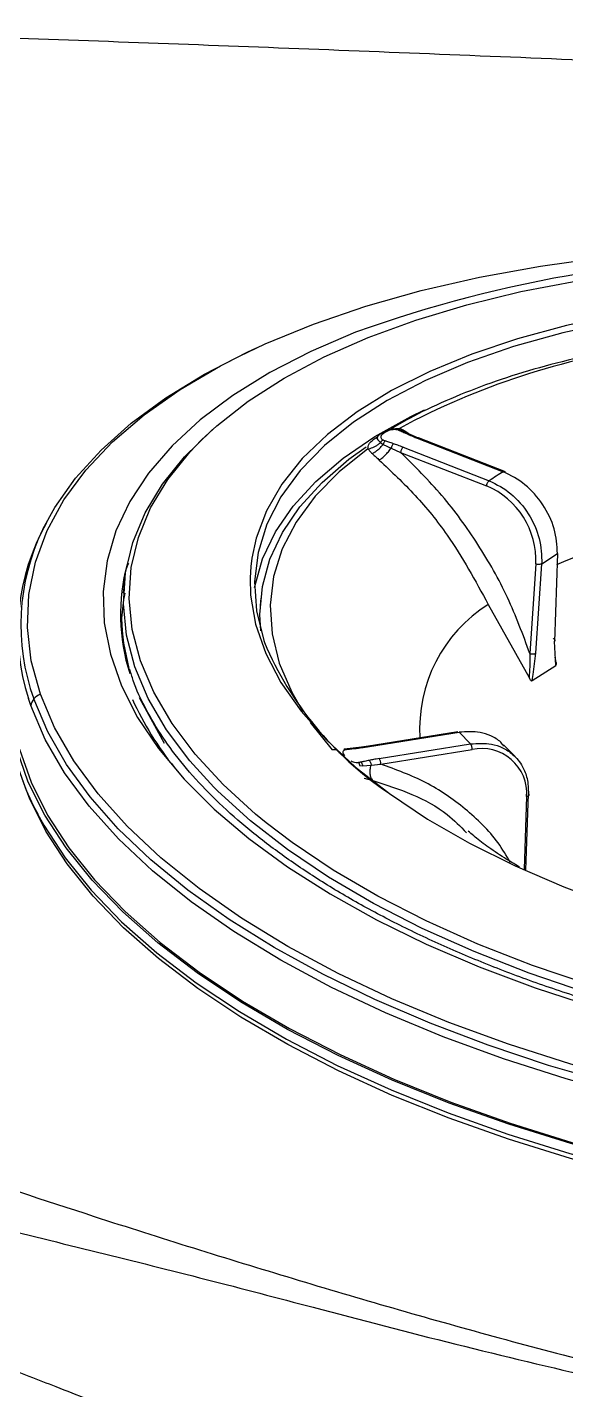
# Model space of a CAD drawing. Extents: x 832 to 912, y 781 to 934.
# Drawn here: x 846.045 to 847.531, y 820.873 to 824.634 of the extents above; entities that cross this region are included whole.
import ezdxf

# ---------------------------------------------------------------- set-up
doc = ezdxf.new("R2010")
doc.units = 0
doc.header["$MEASUREMENT"] = 0
doc.layers.add('1', color=4, linetype='Continuous')

# ---------------------------------------------------------------- blocks, each defined once
blk = doc.blocks.new('2026 SOVEREIGN HL')
at = {"layer": '1', "color": 3, "linetype": 'Continuous', "lineweight": 25}
for p, q in [((15.2774, 26.405), (15.2819, 26.4079)), ((15.2995, 26.4226), (15.2911, 26.4172)), ((15.3497, 26.4253), (15.3416, 26.4281)), ((15.3705, 26.4159), (15.3496, 26.4253)), ((15.3663, 26.4178), (15.3601, 26.4223)), ((15.3954, 26.4053), (15.3702, 26.416)), ((15.3918, 26.4049), (15.6293, 26.3124)), ((15.6356, 26.3119), (15.395, 26.4055)), ((15.2558, 26.3759), (15.2617, 26.3769)), ((15.2903, 26.3929), (15.2977, 26.3878)), ((15.2977, 26.3878), (15.3199, 26.3776)), ((15.3199, 26.3776), (15.3456, 26.3658)), ((15.3456, 26.3658), (15.5832, 26.2733)), ((15.3531, 26.38), (15.5906, 26.2876)), ((15.7355, 26.0584), (15.7789, 26.0862)), ((15.7788, 26.0862), (15.7703, 25.844)), ((15.719, 26.0577), (15.7027, 25.8104)), ((15.7192, 25.8112), (15.7355, 26.0584)), ((14.5848, 26.0191), (14.5797, 25.9773)), ((14.9598, 25.9631), (14.9578, 25.9434)), ((15.5875, 25.946), (15.7003, 25.744)), ((15.7738, 25.7775), (15.7703, 25.844)), ((15.7113, 25.7525), (15.7192, 25.8112)), ((15.7091, 25.7359), (15.7739, 25.7775)), ((15.7739, 25.7912), (15.7726, 25.8003)), ((15.7091, 25.7359), (15.7113, 25.7525)), ((14.6238, 25.6888), (14.6929, 25.5634)), ((14.3253, 25.6666), (14.3189, 25.686)), ((15.0966, 25.6202), (15.1568, 25.545)), ((15.5041, 25.5945), (15.2517, 25.5543)), ((15.2546, 25.553), (15.507, 25.5932)), ((15.507, 25.5932), (15.5388, 25.5609)), ((15.1789, 25.5391), (15.176, 25.5341)), ((15.1985, 25.5478), (15.1911, 25.5465)), ((15.2235, 25.5506), (15.1983, 25.5478)), ((15.2513, 25.5542), (15.2232, 25.5506)), ((15.2865, 25.5206), (15.5388, 25.5609)), ((15.2908, 25.5052), (15.5431, 25.5454)), ((15.6617, 25.5258), (15.63, 25.5581)), ((15.2323, 25.501), (15.241, 25.5004)), ((15.241, 25.5004), (15.2645, 25.5027)), ((15.2645, 25.5027), (15.2908, 25.5052)), ((15.6937, 25.4155), (15.6867, 25.215)), ((15.6914, 25.2124), (15.6988, 25.423))]:
    blk.add_line(p, q, dxfattribs=at)
at = {"layer": '1', "color": 3, "linetype": 'Continuous', "lineweight": 25, "flags": 128}
for points in [[(14.901, 26.6317), (14.9719, 26.6652), (15.1057, 26.7201), (15.2495, 26.7693), (15.4024, 26.8126), (15.5636, 26.8496), (15.7323, 26.8802), (15.9075, 26.9042), (16.0882, 26.9214), (16.2734, 26.9319), (16.462, 26.9354)], [(14.7967, 26.4001), (14.8385, 26.4387), (14.9253, 26.5067), (15.0243, 26.5703), (15.1348, 26.6291), (15.2561, 26.6828), (15.3876, 26.7309), (15.5284, 26.7732), (15.6776, 26.8095), (15.8343, 26.8395), (15.9975, 26.8631), (16.1664, 26.88), (16.3397, 26.8903), (16.5165, 26.8937)], [(16.5775, 26.8003), (16.4134, 26.7968), (16.2528, 26.7865), (16.097, 26.7695), (15.9469, 26.7459), (15.8038, 26.7158), (15.6687, 26.6795), (15.5425, 26.6372), (15.4261, 26.5893), (15.3204, 26.5361), (15.2261, 26.4779), (15.1439, 26.4152), (15.0744, 26.3484), (15.0182, 26.2781), (14.9755, 26.2047), (14.9468, 26.1287), (14.935, 26.074)], [(16.5788, 26.7838), (16.4119, 26.7801), (16.2488, 26.7694), (16.0906, 26.7517), (15.9386, 26.7272), (15.7939, 26.6959), (15.6576, 26.6582), (15.5307, 26.6143), (15.4143, 26.5645), (15.3091, 26.5093), (15.2159, 26.4491), (15.1355, 26.3843), (15.0685, 26.3154), (15.0154, 26.2429), (14.9765, 26.1673), (14.9523, 26.0893), (14.9427, 26.0095), (14.948, 25.9283), (14.9681, 25.8465)], [(15.2237, 26.6983), (15.2213, 26.6974), (15.0977, 26.6442), (14.9847, 26.5859), (14.8829, 26.5229), (14.7929, 26.4554), (14.7152, 26.3839), (14.6503, 26.3088), (14.5985, 26.2306), (14.5602, 26.1496), (14.5356, 26.0664), (14.5248, 25.9815), (14.5278, 25.8953), (14.5448, 25.8084), (14.5755, 25.7212), (14.6199, 25.6343), (14.6775, 25.5482), (14.7482, 25.4634), (14.8314, 25.3804), (14.9267, 25.2996), (15.0336, 25.2216), (15.1513, 25.1468), (15.2793, 25.0756), (15.4168, 25.0085), (15.563, 24.9458), (15.7169, 24.8879), (15.8778, 24.8352)], [(14.3515, 25.6983), (14.3265, 25.7906), (14.3158, 25.8825), (14.3196, 25.9734), (14.3377, 26.0627), (14.3701, 26.15), (14.4166, 26.2348), (14.477, 26.3165), (14.5508, 26.3948), (14.6378, 26.4693), (14.7373, 26.5394), (14.8489, 26.6048), (14.901, 26.6317)], [(14.3584, 26.1534), (14.3916, 26.2138), (14.4489, 26.2946), (14.5192, 26.3723), (14.6022, 26.4462), (14.6974, 26.5161), (14.8043, 26.5816), (14.9223, 26.6423), (14.9485, 26.6544)], [(14.9426, 25.9923), (14.9432, 25.9954), (14.9647, 26.0718), (15.0002, 26.146), (15.0493, 26.2174), (15.1117, 26.2854), (15.187, 26.3497), (15.2747, 26.4098), (15.374, 26.4651), (15.4119, 26.4835)], [(14.8307, 25.4413), (14.7642, 25.5145), (14.7, 25.6), (14.6493, 25.6867), (14.6125, 25.7738), (14.5897, 25.861), (14.5811, 25.9475), (14.5867, 26.033), (14.6065, 26.1169), (14.6405, 26.1987), (14.6883, 26.2779), (14.7497, 26.3539), (14.8243, 26.4264), (14.8325, 26.4334)], [(14.9745, 25.3433), (14.9451, 25.3674), (14.8556, 25.4488), (14.7788, 25.5323), (14.715, 25.6174), (14.6646, 25.7035), (14.628, 25.7901), (14.6053, 25.8767), (14.5967, 25.9627), (14.6023, 26.0477), (14.622, 26.1311), (14.6558, 26.2124), (14.7033, 26.2911), (14.7643, 26.3667), (14.7967, 26.4001)], [(14.9599, 25.8734), (14.9575, 25.9182), (14.9644, 25.9955), (14.9851, 26.0712), (15.0197, 26.1447), (15.0678, 26.2154), (15.129, 26.2829), (15.203, 26.3466), (15.2506, 26.381)], [(15.2558, 26.3759), (15.1763, 26.3124), (15.1099, 26.2447), (15.0574, 26.1735), (15.0189, 26.0993), (14.9949, 26.0227), (14.9856, 25.9441), (14.9909, 25.8644), (15.0109, 25.7839), (15.0454, 25.7035), (15.0761, 25.6506)], [(14.935, 26.074), (14.9322, 26.0508), (14.9303, 26.0192)], [(14.9303, 26.0192), (14.9318, 25.9714), (14.9457, 25.8912), (14.9737, 25.8106), (15.0156, 25.7304), (15.0711, 25.651), (15.1399, 25.5731), (15.2214, 25.4972), (15.3151, 25.4238), (15.4202, 25.3535), (15.5361, 25.2868), (15.6618, 25.2242), (15.7965, 25.1661), (15.9392, 25.1129), (16.0889, 25.0651), (16.2445, 25.0229), (16.4048, 24.9867), (16.5688, 24.9567), (16.7352, 24.9332), (16.9029, 24.9162), (17.0706, 24.9061), (17.2371, 24.9027)], [(17.3064, 24.2505), (17.1176, 24.2538), (16.9274, 24.2637), (16.737, 24.2803), (16.5473, 24.3034), (16.3593, 24.3328), (16.174, 24.3685), (15.9925, 24.4102), (15.8157, 24.4578), (15.6445, 24.5109), (15.4798, 24.5694), (15.3226, 24.6327), (15.1736, 24.7008), (15.0337, 24.7731), (14.9036, 24.8493), (14.7839, 24.929), (14.6755, 25.0117), (14.5787, 25.097), (14.4942, 25.1845), (14.4224, 25.2737), (14.3636, 25.3641), (14.3182, 25.4553), (14.2864, 25.5467)], [(14.2942, 25.5466), (14.3259, 25.4554), (14.3711, 25.3646), (14.4297, 25.2744), (14.5013, 25.1855), (14.5856, 25.0982), (14.6821, 25.0132), (14.7902, 24.9307), (14.9095, 24.8512), (15.0392, 24.7753), (15.1787, 24.7032), (15.3272, 24.6354), (15.484, 24.5722), (15.6481, 24.5139), (15.8188, 24.4609), (15.9951, 24.4135), (16.1761, 24.3719), (16.3608, 24.3363), (16.5483, 24.3069), (16.7374, 24.284), (16.9273, 24.2675), (17.1168, 24.2576), (17.3051, 24.2543)], [(17.3214, 24.4627), (17.1304, 24.4661), (16.938, 24.4764), (16.7454, 24.4935), (16.5536, 24.5174), (16.3637, 24.5479), (16.1767, 24.5848), (15.9937, 24.6279), (15.8158, 24.6771), (15.6439, 24.7319), (15.4789, 24.7922), (15.3219, 24.8575), (15.1736, 24.9276), (15.0349, 25.0019), (14.9067, 25.0802), (14.7895, 25.1619), (14.6841, 25.2466), (14.591, 25.3339), (14.5108, 25.4232), (14.4439, 25.514), (14.3907, 25.6059), (14.3515, 25.6982)], [(17.3221, 24.4199), (17.1293, 24.4234), (16.9352, 24.4338), (16.7408, 24.451), (16.5473, 24.4751), (16.3557, 24.5059), (16.167, 24.5431), (15.9824, 24.5867), (15.8028, 24.6363), (15.6294, 24.6916), (15.4629, 24.7524), (15.3044, 24.8183), (15.1548, 24.889), (15.0149, 24.964), (14.8855, 25.043), (14.7673, 25.1255), (14.6609, 25.2109), (14.567, 25.299), (14.486, 25.3891), (14.4185, 25.4807), (14.3649, 25.5734), (14.3253, 25.6666)], [(15.9276, 24.6236), (15.7544, 24.6737), (15.5873, 24.7292), (15.4271, 24.7898), (15.2747, 24.8552), (15.1309, 24.9251), (14.9966, 24.999), (14.8723, 25.0765), (14.7588, 25.1573), (14.6567, 25.241), (14.5665, 25.327), (14.4887, 25.4149), (14.4237, 25.5043), (14.3719, 25.5946), (14.3335, 25.6855)], [(15.2512, 25.5542), (15.2516, 25.5543), (15.2517, 25.5543)], [(17.3004, 24.2099), (17.1122, 24.2131), (16.9227, 24.2231), (16.7328, 24.2395), (16.5437, 24.2625), (16.3563, 24.2919), (16.1717, 24.3275), (15.9907, 24.3691), (15.8144, 24.4165), (15.6438, 24.4695), (15.4796, 24.5277), (15.3229, 24.5909), (15.1744, 24.6587), (15.0349, 24.7308), (14.9052, 24.8067), (14.786, 24.8862), (14.6778, 24.9686), (14.5814, 25.0537), (14.4971, 25.1409), (14.4255, 25.2298), (14.3669, 25.32), (14.3217, 25.4108), (14.3039, 25.4572)], [(17.2742, 24.6593), (17.0939, 24.6631), (16.9123, 24.6737), (16.7307, 24.6911), (16.5501, 24.7151), (16.3717, 24.7456), (16.1964, 24.7824), (16.0256, 24.8253), (15.86, 24.874), (15.7009, 24.9282), (15.5491, 24.9876), (15.4057, 25.0518), (15.2714, 25.1204), (15.1471, 25.1931), (15.0336, 25.2693), (14.9315, 25.3486), (14.8416, 25.4305), (14.8307, 25.4413)], [(14.344, 25.3677), (14.3608, 25.3371), (14.4196, 25.2467), (14.4914, 25.1575), (14.5759, 25.07), (14.6727, 24.9846), (14.7812, 24.9019), (14.9008, 24.8222), (15.0309, 24.746), (15.1708, 24.6737), (15.3198, 24.6057), (15.477, 24.5423), (15.6417, 24.4839), (15.8129, 24.4307), (15.9897, 24.3832), (16.1713, 24.3414), (16.3565, 24.3057), (16.5445, 24.2763), (16.7342, 24.2532), (16.9247, 24.2367), (17.1148, 24.2267), (17.3036, 24.2235)], [(17.2494, 24.6824), (17.0943, 24.686), (16.9139, 24.6966), (16.7334, 24.7138), (16.5539, 24.7377), (16.3765, 24.768), (16.2023, 24.8046), (16.0325, 24.8472), (15.868, 24.8956), (15.7098, 24.9495), (15.559, 25.0086), (15.4164, 25.0724), (15.2829, 25.1407), (15.1593, 25.2129), (15.0465, 25.2886), (14.9745, 25.3433)]]:
    blk.add_lwpolyline(points, dxfattribs=at)
at = {"layer": '1', "color": 3, "linetype": 'Continuous', "lineweight": 25}
for centre, radius, start, end in [((16.4319, 23.3274), 3.5808, 89.0479, 109.7183), ((16.3102, 24.642), 2.0346, 97.735, 118.3847), ((15.9429, 25.3805), 1.2217, 122.7691, 123.0043), ((15.394, 26.4021), 0.00356, 73.6475, 128.5226), ((15.3668, 26.3637), 0.0213, 130.1487, 174.5008), ((16.0984, 25.5401), 0.9036, 121.2742, 124.191), ((15.4949, 26.067), 0.2244, 357.6053, 66.8146), ((14.8918, 25.8721), 0.6024, 150.2316, 198.0025), ((14.8973, 25.89), 0.5998, 153.9526, 199.9399), ((16.4473, 24.4977), 1.6958, 98.1743, 113.3128), ((15.1065, 25.9189), 0.5339, 164.9305, 197.8171), ((15.8037, 25.6032), 0.4053, 122.2347, 183.5905), ((15.4628, 26.0122), 0.5217, 198.5182, 199.1819), ((15.8408, 26.2104), 0.9459, 203.0027, 235.8641), ((14.924, 25.6868), 0.6619, 175.2428, 208.82), ((14.3669, 25.6574), 0.0436, 110.6568, 139.9896), ((14.3604, 25.6626), 0.0353, 139.6647, 173.4411), ((15.3887, 26.0363), 0.8586, 204.2502, 219.0232), ((15.252, 25.5509), 0.00343, 38.4839, 93.9246), ((15.5702, 25.4246), 0.1238, 355.7825, 102.6805), ((15.2692, 25.5075), 0.0217, 353.718, 37.0901)]:
    blk.add_arc(centre, radius, start, end, dxfattribs=at)
for points, knots in [([(19.3979, 27.2631), (19.2691, 27.273), (19.0036, 27.2935), (18.5986, 27.3191), (18.1799, 27.3428), (17.7516, 27.3645), (17.3194, 27.3848), (16.8766, 27.4046), (16.4338, 27.4238), (15.9832, 27.4428), (15.5377, 27.4611), (15.0916, 27.4788), (14.6489, 27.4956), (14.204, 27.5117), (13.7681, 27.5266), (13.481, 27.5352), (13.3428, 27.5393)], [0, 0, 0, 0, 0.063363, 0.130662, 0.198148, 0.267906, 0.33969, 0.409259, 0.484509, 0.556932, 0.631192, 0.704894, 0.778783, 0.852716, 0.929106, 1, 1, 1, 1]), ([(16.0286, 26.6643), (16.0045, 26.6602), (15.9344, 26.6485), (15.823, 26.6248), (15.6972, 26.5915), (15.5789, 26.5528), (15.4695, 26.5088), (15.3821, 26.4676), (15.3354, 26.4395), (15.3185, 26.4293)], [0, 0, 0, 0, 0.0862107, 0.2501674, 0.4142113, 0.5783331, 0.7425398, 0.9068337, 1, 1, 1, 1]), ([(15.2774, 26.405), (15.2755, 26.4037), (15.2717, 26.4013), (15.2686, 26.399), (15.2671, 26.3979)], [0, 0, 0, 0, 0.515352, 1, 1, 1, 1]), ([(15.288, 26.4144), (15.286, 26.413), (15.2819, 26.4101), (15.28, 26.4055), (15.2826, 26.4003), (15.2877, 26.3954), (15.2903, 26.3929)], [0, 0, 0, 0, 0.229951, 0.473878, 0.730917, 1, 1, 1, 1]), ([(15.2827, 26.4096), (15.2817, 26.4087), (15.2805, 26.4077), (15.2812, 26.408), (15.2813, 26.408)], [0, 0, 0, 0, 0.833812, 1, 1, 1, 1]), ([(15.2977, 26.4172), (15.2968, 26.4175), (15.2948, 26.418), (15.292, 26.4177), (15.2896, 26.4166), (15.2885, 26.4151), (15.288, 26.4144)], [0, 0, 0, 0, 0.2445174, 0.5000152, 0.7552547, 1, 1, 1, 1]), ([(15.2977, 26.4172), (15.2955, 26.4155), (15.2915, 26.4124), (15.2903, 26.4073), (15.2926, 26.4029), (15.2958, 26.4008), (15.2973, 26.3998)], [0, 0, 0, 0, 0.333227, 0.622138, 0.821153, 1, 1, 1, 1]), ([(15.3061, 26.4226), (15.3052, 26.4229), (15.3033, 26.4235), (15.3005, 26.4232), (15.2981, 26.422), (15.297, 26.4206), (15.2965, 26.4199)], [0, 0, 0, 0, 0.244606, 0.500075, 0.755353, 1, 1, 1, 1]), ([(15.3061, 26.4226), (15.3046, 26.4216), (15.3017, 26.4198), (15.2989, 26.418), (15.2977, 26.4172)], [0, 0, 0, 0, 0.560034, 1, 1, 1, 1]), ([(15.3429, 26.4267), (15.3382, 26.4279), (15.329, 26.4302), (15.3154, 26.4282), (15.3066, 26.4254), (15.3032, 26.4235), (15.3027, 26.4232)], [0, 0, 0, 0, 0.328246, 0.641285, 0.938894, 1, 1, 1, 1]), ([(15.3397, 26.4271), (15.3378, 26.4275), (15.3338, 26.4284), (15.3271, 26.4287), (15.3197, 26.4281), (15.3123, 26.426), (15.3083, 26.4238), (15.3061, 26.4226)], [0, 0, 0, 0, 0.149529, 0.312807, 0.494707, 0.732686, 1, 1, 1, 1]), ([(15.3205, 26.4284), (15.3208, 26.4285), (15.3272, 26.4315), (15.3352, 26.4318), (15.343, 26.432)], [0, 0, 0, 0, 0.041266, 1, 1, 1, 1]), ([(15.3397, 26.4271), (15.34, 26.4274), (15.3407, 26.428), (15.3416, 26.4282), (15.3424, 26.4278), (15.3427, 26.4271), (15.3429, 26.4267)], [0, 0, 0, 0, 0.246547, 0.499981, 0.753411, 1, 1, 1, 1]), ([(15.3397, 26.4271), (15.3409, 26.4267), (15.3432, 26.426), (15.3451, 26.4252), (15.346, 26.4248)], [0, 0, 0, 0, 0.559754, 1, 1, 1, 1]), ([(15.343, 26.432), (15.3423, 26.4301), (15.3415, 26.428), (15.3413, 26.4271), (15.3413, 26.427)], [0, 0, 0, 0, 0.907677, 1, 1, 1, 1]), ([(15.3601, 26.4223), (15.357, 26.4244), (15.3516, 26.428), (15.3456, 26.4308), (15.343, 26.432)], [0, 0, 0, 0, 0.559101, 1, 1, 1, 1]), ([(15.346, 26.4248), (15.3467, 26.4251), (15.3479, 26.4257), (15.3497, 26.4254), (15.351, 26.4245), (15.3516, 26.4232), (15.3518, 26.4226)], [0, 0, 0, 0, 0.245253, 0.499995, 0.754669, 1, 1, 1, 1]), ([(15.346, 26.4248), (15.3498, 26.4231), (15.3566, 26.4201), (15.3634, 26.417), (15.3663, 26.4157)], [0, 0, 0, 0, 0.560021, 1, 1, 1, 1]), ([(15.3663, 26.4157), (15.3671, 26.416), (15.3686, 26.4166), (15.3698, 26.4161), (15.3703, 26.4159)], [0, 0, 0, 0, 0.520394, 1, 1, 1, 1]), ([(15.3663, 26.4157), (15.371, 26.4136), (15.3792, 26.4099), (15.3879, 26.4064), (15.3918, 26.4049)], [0, 0, 0, 0, 0.559999, 1, 1, 1, 1]), ([(15.2558, 26.3759), (15.2561, 26.3802), (15.2567, 26.3898), (15.2634, 26.395), (15.2671, 26.3979)], [0, 0, 0, 0, 0.449666, 1, 1, 1, 1]), ([(15.2558, 26.3759), (15.2577, 26.3733), (15.261, 26.3688), (15.2653, 26.3644), (15.2672, 26.3625)], [0, 0, 0, 0, 0.562918, 1, 1, 1, 1]), ([(15.2617, 26.3769), (15.2642, 26.3776), (15.2691, 26.3791), (15.2767, 26.3828), (15.284, 26.3874), (15.2882, 26.3911), (15.2903, 26.3929)], [0, 0, 0, 0, 0.247557, 0.500736, 0.753525, 1, 1, 1, 1]), ([(15.2672, 26.3625), (15.2695, 26.3637), (15.2742, 26.366), (15.2822, 26.372), (15.2904, 26.3794), (15.2953, 26.385), (15.2977, 26.3878)], [0, 0, 0, 0, 0.240023, 0.493056, 0.749796, 1, 1, 1, 1]), ([(15.2869, 26.3444), (15.2893, 26.3461), (15.2942, 26.3494), (15.3032, 26.3576), (15.3123, 26.3675), (15.3174, 26.3743), (15.3199, 26.3776)], [0, 0, 0, 0, 0.235274, 0.489144, 0.748886, 1, 1, 1, 1]), ([(15.2973, 26.3998), (15.2966, 26.3995), (15.2952, 26.3987), (15.2927, 26.3965), (15.2912, 26.3942), (15.2903, 26.3929)], [0, 0, 0, 0, 0.27721, 0.56203, 1, 1, 1, 1]), ([(15.3032, 26.3973), (15.3021, 26.3977), (15.3, 26.3985), (15.2981, 26.3994), (15.2973, 26.3998)], [0, 0, 0, 0, 0.559687, 1, 1, 1, 1]), ([(15.3032, 26.3973), (15.3027, 26.3968), (15.3017, 26.3959), (15.3001, 26.3936), (15.2987, 26.3908), (15.298, 26.3888), (15.2977, 26.3878)], [0, 0, 0, 0, 0.245249, 0.500044, 0.754719, 1, 1, 1, 1]), ([(15.3259, 26.3897), (15.3217, 26.3911), (15.3141, 26.3936), (15.3066, 26.3962), (15.3032, 26.3973)], [0, 0, 0, 0, 0.560078, 1, 1, 1, 1]), ([(15.3259, 26.3897), (15.3253, 26.3891), (15.3241, 26.3879), (15.3223, 26.3849), (15.3208, 26.3813), (15.3202, 26.3788), (15.3199, 26.3776)], [0, 0, 0, 0, 0.243056, 0.500007, 0.756891, 1, 1, 1, 1]), ([(15.3531, 26.38), (15.3481, 26.3819), (15.3393, 26.3853), (15.33, 26.3884), (15.3259, 26.3897)], [0, 0, 0, 0, 0.559961, 1, 1, 1, 1]), ([(15.7027, 25.8104), (15.6835, 25.8625), (15.6451, 25.9665), (15.5616, 26.1132), (15.4629, 26.2497), (15.3847, 26.3271), (15.3456, 26.3658)], [0, 0, 0, 0, 0.249993, 0.500001, 0.750008, 1, 1, 1, 1]), ([(15.2672, 26.3625), (15.2708, 26.3591), (15.2772, 26.3531), (15.284, 26.3471), (15.2869, 26.3444)], [0, 0, 0, 0, 0.558984, 1, 1, 1, 1]), ([(15.2869, 26.3444), (15.3205, 26.3128), (15.3877, 26.2496), (15.4938, 26.1183), (15.552, 26.0114), (15.5875, 25.946)], [0, 0, 0, 0, 0.2801431, 0.5602962, 1, 1, 1, 1]), ([(15.7789, 26.0862), (15.7774, 26.1091), (15.7744, 26.1548), (15.7408, 26.2231), (15.691, 26.2809), (15.6499, 26.3019), (15.6293, 26.3124)], [0, 0, 0, 0, 0.249605, 0.50003, 0.750011, 1, 1, 1, 1]), ([(15.5832, 26.2733), (15.5834, 26.2747), (15.5839, 26.2775), (15.5858, 26.2818), (15.5881, 26.2855), (15.5898, 26.2869), (15.5906, 26.2876)], [0, 0, 0, 0, 0.2499835, 0.5000726, 0.7499596, 1, 1, 1, 1]), ([(15.5906, 26.2876), (15.6111, 26.2771), (15.6522, 26.256), (15.7009, 26.1975), (15.733, 26.1282), (15.7347, 26.0816), (15.7355, 26.0584)], [0, 0, 0, 0, 0.2495639, 0.4999643, 0.7503815, 1, 1, 1, 1]), ([(14.5827, 25.9982), (14.583, 26.0122), (14.5836, 26.0333), (14.5924, 26.0533), (14.5954, 26.06)], [0, 0, 0, 0, 0.6669817, 1, 1, 1, 1]), ([(15.7355, 26.0584), (15.7345, 26.0579), (15.7326, 26.0569), (15.7281, 26.0564), (15.7233, 26.0565), (15.7205, 26.0573), (15.719, 26.0577)], [0, 0, 0, 0, 0.250038, 0.500015, 0.749998, 1, 1, 1, 1]), ([(14.5842, 25.9767), (14.5804, 25.9537), (14.5691, 25.8857), (14.5852, 25.8156), (14.5958, 25.7692)], [0, 0, 0, 0, 0.338544, 1, 1, 1, 1]), ([(15.7703, 25.844), (15.7707, 25.8443), (15.7715, 25.8449), (15.7722, 25.8459), (15.7725, 25.847), (15.7723, 25.8481), (15.7716, 25.8492), (15.7705, 25.8502), (15.769, 25.8511), (15.7677, 25.8516), (15.7671, 25.8518)], [0, 0, 0, 0, 0.125016, 0.249999, 0.375018, 0.500068, 0.625066, 0.750033, 0.875041, 1, 1, 1, 1]), ([(15.7027, 25.8104), (15.7027, 25.8104), (15.7027, 25.8103), (15.7027, 25.8102), (15.7027, 25.8101), (15.7027, 25.8097), (15.7027, 25.8092), (15.7027, 25.8082), (15.7027, 25.8065), (15.7028, 25.8033), (15.7028, 25.7977), (15.7027, 25.7876), (15.7022, 25.7694), (15.7011, 25.7539), (15.7003, 25.744)], [0, 0, 0, 0, 0.001702, 0.003011, 0.005404, 0.009642, 0.017215, 0.030727, 0.054884, 0.098035, 0.175155, 0.312988, 0.559453, 1, 1, 1, 1]), ([(15.7027, 25.8104), (15.7034, 25.8102), (15.7047, 25.8098), (15.707, 25.8094), (15.7094, 25.8092), (15.7118, 25.8092), (15.714, 25.8094), (15.7161, 25.8098), (15.7179, 25.8104), (15.7187, 25.8109), (15.7192, 25.8112)], [0, 0, 0, 0, 0.1250299, 0.2499667, 0.3750137, 0.4999561, 0.6250406, 0.7500024, 0.8749874, 1, 1, 1, 1]), ([(17.2894, 24.6413), (17.26, 24.6415), (17.1748, 24.6419), (17.0322, 24.6472), (16.8623, 24.659), (16.6925, 24.6767), (16.5239, 24.7001), (16.3572, 24.7291), (16.1934, 24.7636), (16.0334, 24.8032), (15.878, 24.8479), (15.7281, 24.8974), (15.5845, 24.9514), (15.4479, 25.0095), (15.3192, 25.0715), (15.1989, 25.137), (15.0878, 25.2056), (14.9863, 25.2768), (14.8951, 25.3503), (14.8146, 25.4256), (14.7452, 25.5023), (14.687, 25.5798), (14.6411, 25.6578), (14.6115, 25.7205), (14.6015, 25.7568), (14.5985, 25.7673)], [0, 0, 0, 0, 0.024012, 0.0696982, 0.1153966, 0.1610981, 0.2068004, 0.252499, 0.2981909, 0.3438723, 0.3895416, 0.4351934, 0.4808255, 0.5264325, 0.5720118, 0.6175582, 0.6630698, 0.7085447, 0.7539853, 0.7994006, 0.8448084, 0.8902334, 0.9357265, 0.9813684, 1, 1, 1, 1]), ([(15.7738, 25.7774), (15.7741, 25.7776), (15.7747, 25.7781), (15.7754, 25.7792), (15.7757, 25.7806), (15.7759, 25.783), (15.7754, 25.7867), (15.7744, 25.7896), (15.7739, 25.7912)], [0, 0, 0, 0, 0.1023895, 0.2013738, 0.3049695, 0.4197413, 0.6800899, 1, 1, 1, 1]), ([(15.7003, 25.744), (15.7011, 25.7425), (15.7025, 25.7398), (15.7045, 25.7372), (15.7061, 25.7359), (15.7072, 25.7355), (15.7082, 25.7354), (15.7088, 25.7357), (15.7091, 25.7359)], [0, 0, 0, 0, 0.32068, 0.581677, 0.694618, 0.797605, 0.899717, 1, 1, 1, 1]), ([(15.6305, 25.5551), (15.6279, 25.5587), (15.6188, 25.5709), (15.5959, 25.5834), (15.5585, 25.5967), (15.527, 25.5946), (15.507, 25.5932)], [0, 0, 0, 0, 0.105876, 0.360453, 0.5946, 1, 1, 1, 1]), ([(15.1688, 25.5442), (15.1664, 25.5446), (15.162, 25.5452), (15.1584, 25.5451), (15.1568, 25.545)], [0, 0, 0, 0, 0.55875, 1, 1, 1, 1]), ([(15.1949, 25.5454), (15.1934, 25.5448), (15.1903, 25.5438), (15.1873, 25.5411), (15.1858, 25.5376), (15.1869, 25.5331), (15.1896, 25.5299), (15.191, 25.5282)], [0, 0, 0, 0, 0.149376, 0.312225, 0.493856, 0.732147, 1, 1, 1, 1]), ([(15.1949, 25.5454), (15.1944, 25.5457), (15.1933, 25.5464), (15.1916, 25.5466), (15.1901, 25.5463), (15.1892, 25.5455), (15.1888, 25.5452)], [0, 0, 0, 0, 0.246497, 0.500039, 0.753422, 1, 1, 1, 1]), ([(15.1949, 25.5454), (15.196, 25.5456), (15.1978, 25.5461), (15.1999, 25.5464), (15.2008, 25.5465)], [0, 0, 0, 0, 0.559784, 1, 1, 1, 1]), ([(15.2008, 25.5465), (15.2055, 25.547), (15.2138, 25.548), (15.2222, 25.5489), (15.2259, 25.5492)], [0, 0, 0, 0, 0.5600404, 1, 1, 1, 1]), ([(15.2259, 25.5492), (15.2255, 25.5497), (15.2245, 25.5507), (15.223, 25.5507), (15.2218, 25.5494), (15.2212, 25.5477), (15.221, 25.5468)], [0, 0, 0, 0, 0.243183, 0.500061, 0.75697, 1, 1, 1, 1]), ([(15.2259, 25.5492), (15.2314, 25.5499), (15.2411, 25.5509), (15.2505, 25.5524), (15.2546, 25.553)], [0, 0, 0, 0, 0.55996, 1, 1, 1, 1]), ([(15.5388, 25.5609), (15.5586, 25.5621), (15.5899, 25.5641), (15.6283, 25.551), (15.6589, 25.5315), (15.6822, 25.5021), (15.6972, 25.4645), (15.6982, 25.4374), (15.6988, 25.423)], [0, 0, 0, 0, 0.224689, 0.356069, 0.499858, 0.686813, 0.832631, 1, 1, 1, 1]), ([(15.5431, 25.5454), (15.5431, 25.5468), (15.5432, 25.5497), (15.5423, 25.5542), (15.5408, 25.5583), (15.5395, 25.56), (15.5388, 25.5609)], [0, 0, 0, 0, 0.250025, 0.499906, 0.749981, 1, 1, 1, 1]), ([(15.209, 25.514), (15.2109, 25.5131), (15.2149, 25.5112), (15.2226, 25.5097), (15.2276, 25.5097), (15.23, 25.5097)], [0, 0, 0, 0, 0.331493, 0.684054, 1, 1, 1, 1]), ([(15.2362, 25.5106), (15.2351, 25.5104), (15.2331, 25.51), (15.2309, 25.5098), (15.23, 25.5097)], [0, 0, 0, 0, 0.5596284, 1, 1, 1, 1]), ([(15.23, 25.5097), (15.2302, 25.5092), (15.2308, 25.5081), (15.2317, 25.5052), (15.2321, 25.5026), (15.2323, 25.501)], [0, 0, 0, 0, 0.2772482, 0.5621625, 1, 1, 1, 1]), ([(15.2592, 25.5155), (15.2549, 25.5145), (15.2473, 25.5129), (15.2396, 25.5113), (15.2362, 25.5106)], [0, 0, 0, 0, 0.5599587, 1, 1, 1, 1]), ([(15.2362, 25.5106), (15.2367, 25.51), (15.2378, 25.5089), (15.2392, 25.5065), (15.2404, 25.5036), (15.2408, 25.5015), (15.241, 25.5004)], [0, 0, 0, 0, 0.245371, 0.499937, 0.754578, 1, 1, 1, 1]), ([(15.2865, 25.5206), (15.2813, 25.5198), (15.272, 25.5182), (15.2631, 25.5163), (15.2592, 25.5155)], [0, 0, 0, 0, 0.559995, 1, 1, 1, 1]), ([(15.2592, 25.5155), (15.2598, 25.5148), (15.2612, 25.5135), (15.2629, 25.5102), (15.2641, 25.5064), (15.2643, 25.5039), (15.2645, 25.5027)], [0, 0, 0, 0, 0.2431719, 0.4999724, 0.7569991, 1, 1, 1, 1]), ([(15.2693, 25.4601), (15.2677, 25.4622), (15.2642, 25.4666), (15.2616, 25.4772), (15.2613, 25.4898), (15.2634, 25.4984), (15.2645, 25.5027)], [0, 0, 0, 0, 0.235268, 0.489155, 0.748922, 1, 1, 1, 1]), ([(15.6489, 25.2338), (15.638, 25.2522), (15.6045, 25.3085), (15.5258, 25.3838), (15.418, 25.4592), (15.3332, 25.4898), (15.2908, 25.5052)], [0, 0, 0, 0, 0.138933, 0.425961, 0.71299, 1, 1, 1, 1]), ([(15.2452, 25.4666), (15.2498, 25.4654), (15.2581, 25.4631), (15.2659, 25.461), (15.2693, 25.4601)], [0, 0, 0, 0, 0.560601, 1, 1, 1, 1]), ([(15.2693, 25.4601), (15.3058, 25.4483), (15.3787, 25.4245), (15.4677, 25.3771), (15.5108, 25.3333), (15.528, 25.3159)], [0, 0, 0, 0, 0.375897, 0.751806, 1, 1, 1, 1]), ([(15.6988, 25.423), (15.6994, 25.4222), (15.7005, 25.4208), (15.6999, 25.4186), (15.6977, 25.4166), (15.6951, 25.4158), (15.6937, 25.4155)], [0, 0, 0, 0, 0.249992, 0.499994, 0.749953, 1, 1, 1, 1]), ([(15.6742, 25.2212), (15.6598, 25.2297), (15.6252, 25.25), (15.5832, 25.2792), (15.5499, 25.3047), (15.5371, 25.3162), (15.5323, 25.3205)], [0, 0, 0, 0, 0.216045, 0.521167, 0.820056, 1, 1, 1, 1]), ([(12.8551, 24.836), (13.1289, 24.7347), (13.6758, 24.5324), (14.4063, 24.2841), (15.0479, 24.0834), (15.6023, 23.9227), (15.976, 23.8266), (16.1642, 23.7782)], [0, 0, 0, 0, 0.2507042, 0.5007496, 0.6666943, 0.8322309, 1, 1, 1, 1]), ([(12.695, 24.5766), (12.7739, 24.5605), (12.9325, 24.5281), (13.1754, 24.4749), (13.4213, 24.419), (13.6642, 24.3622), (13.9258, 24.3001), (14.2066, 24.2325), (14.5097, 24.1583), (14.8103, 24.0832), (15.0061, 24.0316), (15.1041, 24.0058)], [0, 0, 0, 0, 0.099874, 0.200642, 0.303259, 0.404899, 0.500273, 0.625256, 0.750174, 0.87506, 1, 1, 1, 1]), ([(15.1041, 24.0058), (15.2352, 23.9714), (15.4975, 23.9026), (15.761, 23.8402), (15.8928, 23.809)], [0, 0, 0, 0, 0.500003, 1, 1, 1, 1]), ([(14.0285, 23.9271), (14.0515, 23.9185), (14.124, 23.8913), (14.246, 23.8446), (14.4033, 23.7835), (14.5783, 23.7142), (14.7799, 23.6332), (15.0107, 23.5393), (15.1741, 23.472), (15.2616, 23.436)], [0, 0, 0, 0, 0.055564, 0.17536, 0.295449, 0.437208, 0.600926, 0.786468, 1, 1, 1, 1]), ([(13.3451, 23.9185), (13.4313, 23.9076), (13.6038, 23.8857), (13.8715, 23.8317), (14.1449, 23.7654), (14.3325, 23.7103), (14.4263, 23.6827)], [0, 0, 0, 0, 0.250001, 0.500006, 0.749998, 1, 1, 1, 1]), ([(15.2616, 23.436), (15.2903, 23.435), (15.3515, 23.4327), (15.4565, 23.4573), (15.5728, 23.4947), (15.6964, 23.5445), (15.8219, 23.6015), (15.9442, 23.6617), (16.0578, 23.7207), (16.1303, 23.7599), (16.1642, 23.7782)], [0, 0, 0, 0, 0.107087, 0.228771, 0.360693, 0.498052, 0.635831, 0.768893, 0.892033, 1, 1, 1, 1])]:
    blk.add_open_spline(points, degree=3, knots=knots, dxfattribs=at)

msp = doc.modelspace()

# ---------------------------------------------------------------- block references
at = {"layer": '1'}
msp.add_blockref('2026 SOVEREIGN HL', (831.7292, 797.0948), dxfattribs=at)

doc.saveas('drawing.dxf')
